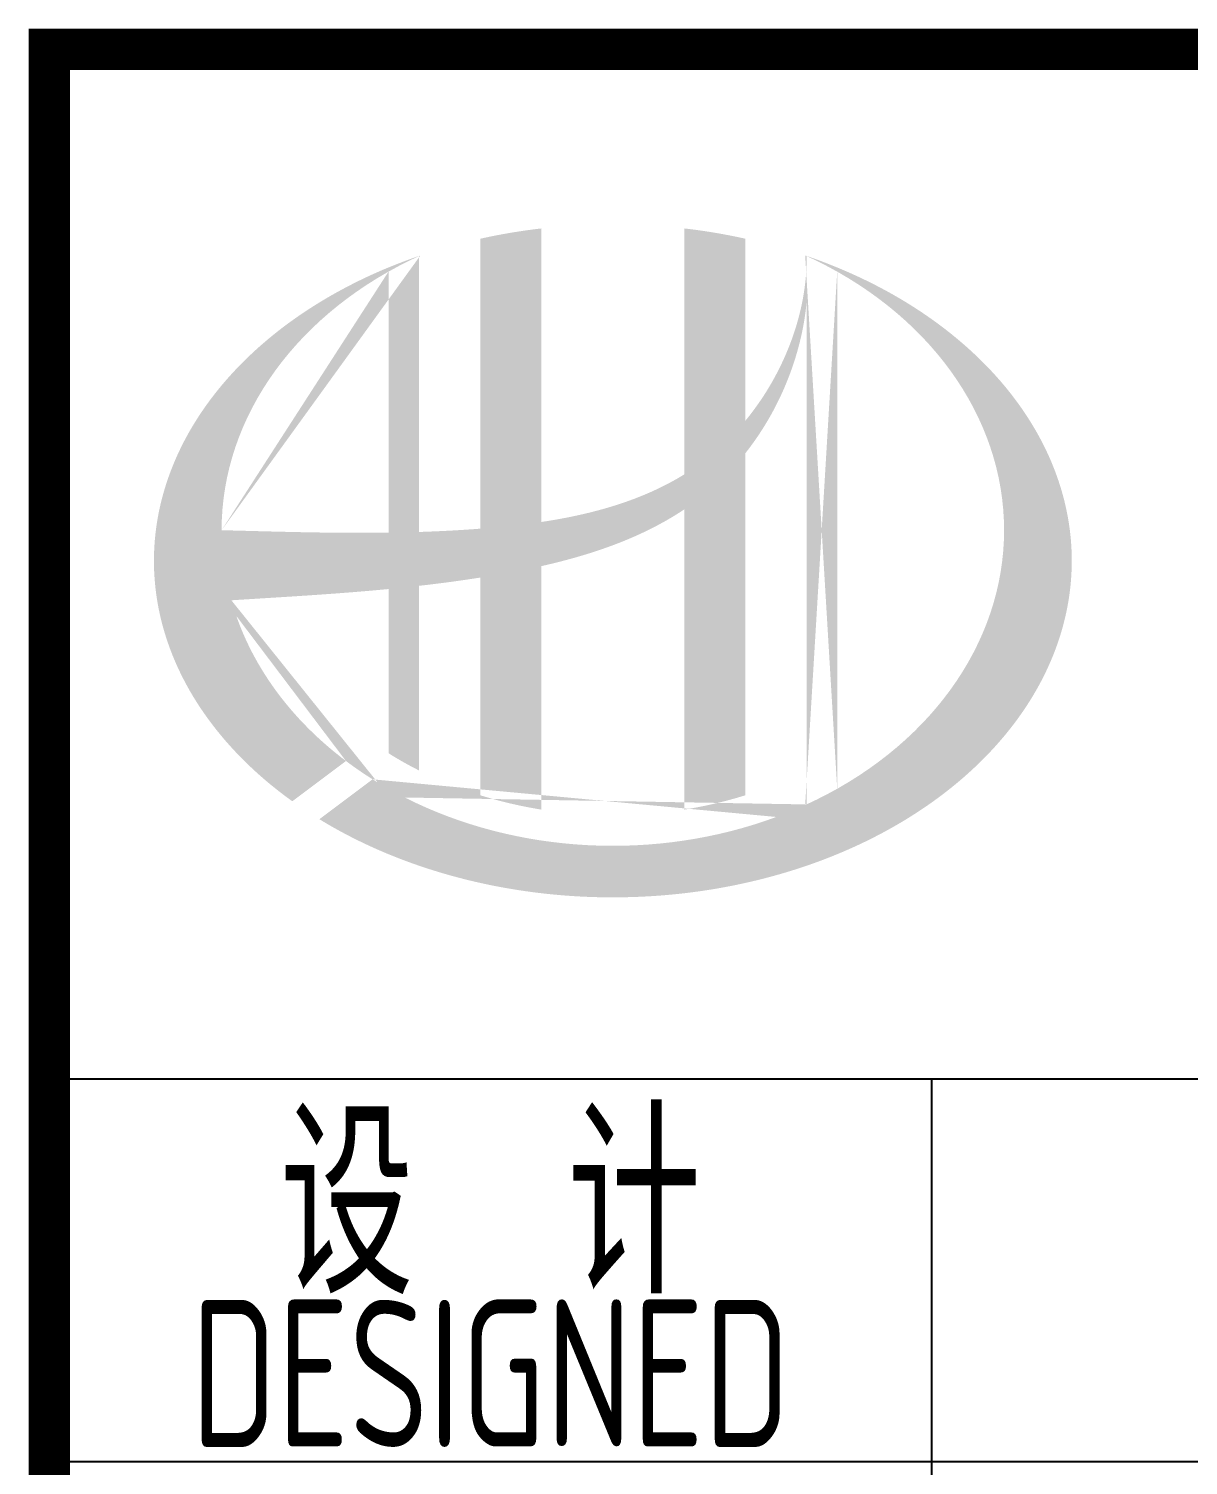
# Model space of a CAD drawing. Extents: x 4579863 to 4663963, y -547270 to -273670.
# Drawn here: x 4644928 to 4646899, y -477443 to -475002 of the extents above; entities that cross this region are included whole.
import ezdxf
from ezdxf.enums import TextEntityAlignment as Align

# ---------------------------------------------------------------- set-up
doc = ezdxf.new("R2010")
doc.units = 0
doc.header["$LTSCALE"] = 1000
doc.header["$MEASUREMENT"] = 0
doc.layers.get('0').update_dxf_attribs({"linetype": 'CONTINUOUS'})
doc.styles.add('AHD', font='sceie.shx', dxfattribs={"width": 0.7, "bigfont": 'sceic.shx'})

msp = doc.modelspace()

# ---------------------------------------------------------------- hatches: boundary and pattern name
h = msp.add_hatch(color=256)
edge = h.paths.add_edge_path()
edge.add_spline(control_points=[(4645799.3, -475915), (4645805.4, -475913.6), (4645811.5, -475912.2), (4645860.6, -475900.3), (4645903.2, -475887.3), (4645978.2, -475856.2), (4646011.1, -475839.2), (4646042, -475818.7)], knot_values=[61.629012, 61.629012, 61.629012, 61.629012, 63.330431, 63.330431, 75.353634, 75.353634, 85.398649, 85.398649, 85.398649, 85.398649], degree=3, periodic=0)
edge.add_line((4646042, -475818.7), (4646042, -476328.9))
edge.add_spline(control_points=[(4646042, -476328.9), (4646059.1, -476326.1), (4646076.1, -476322.8), (4646110.9, -476314.7), (4646128.6, -476309.9), (4646146, -476304.5)], knot_values=[4.908456, 4.908456, 4.908456, 4.908456, 4.992821, 4.992821, 5.083034, 5.083034, 5.083034, 5.083034], degree=3, periodic=0)
edge.add_line((4646146, -476304.5), (4646146, -475723))
edge.add_spline(control_points=[(4646146, -475723), (4646154.6, -475712.1), (4646162.8, -475700.7), (4646188.9, -475661.1), (4646204.6, -475631.1), (4646233.8, -475558.3), (4646245, -475514.6), (4646249.7, -475469.2), (4646249.8, -475468), (4646250, -475466.7)], knot_values=[97.991744, 97.991744, 97.991744, 97.991744, 101.64219, 101.64219, 110.337975, 110.337975, 121.934322, 121.934322, 122.270691, 122.270691, 122.270691, 122.270691], degree=3, periodic=0)
edge.add_line((4646250, -475466.7), (4646250, -475396.3))
edge.add_spline(control_points=[(4646250, -475396.3), (4646249.9, -475403.9), (4646249.5, -475411.6), (4646249, -475419.3)], knot_values=[126.194075, 126.194075, 126.194075, 126.194075, 128.396762, 128.396762, 128.396762, 128.396762], degree=3, periodic=0)
edge.add_spline(control_points=[(4646249, -475419.3), (4646248.5, -475425.5), (4646247.9, -475431.7), (4646247.1, -475437.9)], knot_values=[124.417049, 124.417049, 124.417049, 124.417049, 126.194075, 126.194075, 126.194075, 126.194075], degree=3, periodic=0)
edge.add_spline(control_points=[(4646247.1, -475437.9), (4646245.9, -475447), (4646244.5, -475456.1), (4646242.7, -475465.2)], knot_values=[121.80529, 121.80529, 121.80529, 121.80529, 124.417049, 124.417049, 124.417049, 124.417049], degree=3, periodic=0)
edge.add_spline(control_points=[(4646242.7, -475465.2), (4646240.3, -475477.4), (4646237.4, -475489.5), (4646233.9, -475501.5)], knot_values=[118.31574, 118.31574, 118.31574, 118.31574, 121.80529, 121.80529, 121.80529, 121.80529], degree=3, periodic=0)
edge.add_spline(control_points=[(4646233.9, -475501.5), (4646230.4, -475513.7), (4646226.3, -475525.7), (4646221.8, -475537.5)], knot_values=[114.795988, 114.795988, 114.795988, 114.795988, 118.31574, 118.31574, 118.31574, 118.31574], degree=3, periodic=0)
edge.add_spline(control_points=[(4646221.8, -475537.5), (4646217.3, -475549.2), (4646212.3, -475560.8), (4646206.9, -475572.1)], knot_values=[111.329641, 111.329641, 111.329641, 111.329641, 114.795988, 114.795988, 114.795988, 114.795988], degree=3, periodic=0)
edge.add_spline(control_points=[(4646206.9, -475572.1), (4646201.4, -475583.7), (4646195.3, -475595), (4646188.9, -475606.1)], knot_values=[107.79529, 107.79529, 107.79529, 107.79529, 111.329641, 111.329641, 111.329641, 111.329641], degree=3, periodic=0)
edge.add_spline(control_points=[(4646188.9, -475606.1), (4646182.6, -475616.9), (4646175.9, -475627.5), (4646168.7, -475637.7)], knot_values=[104.343579, 104.343579, 104.343579, 104.343579, 107.79529, 107.79529, 107.79529, 107.79529], degree=3, periodic=0)
edge.add_spline(control_points=[(4646168.7, -475637.7), (4646161.5, -475648.1), (4646153.9, -475658.2), (4646146, -475667.9)], knot_values=[100.8507, 100.8507, 100.8507, 100.8507, 104.343579, 104.343579, 104.343579, 104.343579], degree=3, periodic=0)
edge.add_line((4646146, -475667.9), (4646146, -475358.6))
edge.add_spline(control_points=[(4646146, -475358.6), (4646111.9, -475351), (4646077.1, -475345.1), (4646042, -475341.1)], knot_values=[4.423999, 4.423999, 4.423999, 4.423999, 4.558741, 4.558741, 4.558741, 4.558741], degree=3, periodic=0)
edge.add_line((4646042, -475341.1), (4646042, -475759.2))
edge.add_spline(control_points=[(4646042, -475759.2), (4645970, -475803.7), (4645885.8, -475827), (4645799.3, -475840)], knot_values=[63.246215, 63.246215, 63.246215, 63.246215, 87.689124, 87.689124, 87.689124, 87.689124], degree=3, periodic=0)
edge.add_line((4645799.3, -475840), (4645799.3, -475341.1))
edge.add_spline(control_points=[(4645799.3, -475341.1), (4645764.1, -475345.1), (4645729.4, -475351), (4645695.3, -475358.6)], knot_values=[4.866038, 4.866038, 4.866038, 4.866038, 5.000777, 5.000777, 5.000777, 5.000777], degree=3, periodic=0)
edge.add_line((4645695.3, -475358.6), (4645695.3, -475851.4))
edge.add_spline(control_points=[(4645695.3, -475851.4), (4645693.6, -475851.5), (4645658.7, -475854.2), (4645624.1, -475855.9), (4645591.3, -475857)], knot_values=[43.657356, 43.657356, 43.657356, 43.657356, 44.134253, 53.497092, 53.497092, 53.497092, 53.497092], degree=3, periodic=0)
edge.add_line((4645591.3, -475857), (4645591.3, -475387.8))
edge.add_spline(control_points=[(4645591.3, -475387.8), (4645574.3, -475393.7), (4645557.5, -475400), (4645541.1, -475406.7)], knot_values=[5.14157, 5.14157, 5.14157, 5.14157, 5.212921, 5.212921, 5.212921, 5.212921], degree=3, periodic=0)
edge.add_spline(control_points=[(4645541.1, -475406.7), (4645534.2, -475409.5), (4645527.3, -475412.4), (4645495.1, -475426.6), (4645470.6, -475438.9), (4645447.1, -475452.1)], knot_values=[5.212921, 5.212921, 5.212921, 5.212921, 5.24296, 5.24296, 5.355623, 5.355623, 5.355623, 5.355623], degree=3, periodic=0)
edge.add_spline(control_points=[(4645447.1, -475452.1), (4645432.2, -475460.4), (4645417.8, -475469.2), (4645403.8, -475478.3)], knot_values=[5.355623, 5.355623, 5.355623, 5.355623, 5.426974, 5.426974, 5.426974, 5.426974], degree=3, periodic=0)
edge.add_spline(control_points=[(4645403.8, -475478.3), (4645396.4, -475483.1), (4645389.1, -475488), (4645375.6, -475497.5), (4645369.4, -475502), (4645363.2, -475506.6)], knot_values=[5.426974, 5.426974, 5.426974, 5.426974, 5.464765, 5.464765, 5.498325, 5.498325, 5.498325, 5.498325], degree=3, periodic=0)
edge.add_spline(control_points=[(4645363.2, -475506.6), (4645337.2, -475526.2), (4645313.1, -475547.1), (4645291.2, -475569)], knot_values=[5.498325, 5.498325, 5.498325, 5.498325, 5.641027, 5.641027, 5.641027, 5.641027], degree=3, periodic=0)
edge.add_spline(control_points=[(4645291.2, -475569), (4645284.2, -475576), (4645277.4, -475583.2), (4645257, -475605.7), (4645244.1, -475621.6), (4645232.3, -475637.8)], knot_values=[5.641027, 5.641027, 5.641027, 5.641027, 5.686569, 5.686569, 5.783729, 5.783729, 5.783729, 5.783729], degree=3, periodic=0)
edge.add_spline(control_points=[(4645232.3, -475637.8), (4645217.2, -475658.6), (4645203.9, -475679.9), (4645190.8, -475704.9), (4645189.2, -475708.1), (4645187.6, -475711.3)], knot_values=[5.783729, 5.783729, 5.783729, 5.783729, 5.908374, 5.908374, 5.92643, 5.92643, 5.92643, 5.92643], degree=3, periodic=0)
edge.add_spline(control_points=[(4645187.6, -475711.3), (4645175.1, -475736.4), (4645165.1, -475762), (4645157.6, -475788)], knot_values=[5.92643, 5.92643, 5.92643, 5.92643, 6.069132, 6.069132, 6.069132, 6.069132], degree=3, periodic=0)
edge.add_spline(control_points=[(4645157.6, -475788), (4645154.4, -475799.1), (4645151.6, -475810.2), (4645146.2, -475836.4), (4645144, -475851.4), (4645142.5, -475866.5)], knot_values=[6.069132, 6.069132, 6.069132, 6.069132, 6.130179, 6.130179, 6.211834, 6.211834, 6.211834, 6.211834], degree=3, periodic=0)
edge.add_spline(control_points=[(4645142.5, -475866.5), (4645141.3, -475879.7), (4645140.6, -475892.9), (4645140.6, -475906)], knot_values=[6.211834, 6.211834, 6.211834, 6.211834, 6.283185, 6.283185, 6.283185, 6.283185], degree=3, periodic=0)
edge.add_spline(control_points=[(4645140.6, -475906), (4645140.6, -475915.4), (4645140.9, -475924.7), (4645141.6, -475934)], knot_values=[6.283185, 6.283185, 6.283185, 6.283185, 6.333655, 6.333655, 6.333655, 6.333655], degree=3, periodic=0)
edge.add_spline(control_points=[(4645141.6, -475934), (4645142.8, -475952.7), (4645145.3, -475971.3), (4645149.1, -475989.8)], knot_values=[6.333655, 6.333655, 6.333655, 6.333655, 6.434594, 6.434594, 6.434594, 6.434594], degree=3, periodic=0)
edge.add_spline(control_points=[(4645149.1, -475989.8), (4645149.4, -475991), (4645149.6, -475992.3), (4645153.5, -476010.7), (4645158.3, -476027.9), (4645164.2, -476044.9)], knot_values=[6.434594, 6.434594, 6.434594, 6.434594, 6.441278, 6.441278, 6.535532, 6.535532, 6.535532, 6.535532], degree=3, periodic=0)
edge.add_spline(control_points=[(4645164.2, -476044.9), (4645170.4, -476063.2), (4645177.9, -476081.2), (4645186.7, -476099)], knot_values=[6.535532, 6.535532, 6.535532, 6.535532, 6.636471, 6.636471, 6.636471, 6.636471], degree=3, periodic=0)
edge.add_spline(control_points=[(4645186.7, -476099), (4645188.9, -476103.5), (4645191.2, -476107.9), (4645200.5, -476125.6), (4645208.2, -476138.6), (4645216.6, -476151.5)], knot_values=[6.636471, 6.636471, 6.636471, 6.636471, 6.661894, 6.661894, 6.73741, 6.73741, 6.73741, 6.73741], degree=3, periodic=0)
edge.add_spline(control_points=[(4645216.6, -476151.5), (4645227.8, -476168.6), (4645240.1, -476185.4), (4645253.7, -476201.8)], knot_values=[6.73741, 6.73741, 6.73741, 6.73741, 6.838349, 6.838349, 6.838349, 6.838349], degree=3, periodic=0)
edge.add_spline(control_points=[(4645253.7, -476201.8), (4645259.6, -476209), (4645265.7, -476216), (4645280.3, -476232), (4645288.8, -476240.8), (4645297.7, -476249.5)], knot_values=[6.838349, 6.838349, 6.838349, 6.838349, 6.88251, 6.88251, 6.939288, 6.939288, 6.939288, 6.939288], degree=3, periodic=0)
edge.add_spline(control_points=[(4645297.7, -476249.5), (4645313.4, -476264.8), (4645330.3, -476279.7), (4645348.2, -476293.9)], knot_values=[6.939288, 6.939288, 6.939288, 6.939288, 7.040227, 7.040227, 7.040227, 7.040227], degree=3, periodic=0)
edge.add_spline(control_points=[(4645348.2, -476293.9), (4645357.2, -476301), (4645366.3, -476307.9), (4645375.8, -476314.7)], knot_values=[7.040227, 7.040227, 7.040227, 7.040227, 7.090696, 7.090696, 7.090696, 7.090696], degree=3, periodic=0)
edge.add_line((4645375.8, -476314.7), (4645467, -476246.3))
edge.add_ellipse((4645920.6, -475854), major_axis=(665, 0), ratio=0.806676, start_angle=192.819, end_angle=226.9853, ccw=False)
edge.add_spline(control_points=[(4645272.2, -475973.1), (4645296.2, -475971.6), (4645320.3, -475970.1), (4645409, -475964.6), (4645473.8, -475960.3), (4645539.3, -475954)], knot_values=[11.398263, 11.398263, 11.398263, 11.398263, 18.40729, 18.40729, 37.18094, 37.18094, 37.18094, 37.18094], degree=3, periodic=0)
edge.add_line((4645539.3, -475954), (4645539.3, -476233))
edge.add_spline(control_points=[(4645539.3, -476233), (4645542.9, -476235.3), (4645546.4, -476237.5), (4645563.4, -476247.7), (4645577.2, -476255.3), (4645591.3, -476262.4)], knot_values=[4.049945, 4.049945, 4.049945, 4.049945, 4.072021, 4.072021, 4.153257, 4.153257, 4.153257, 4.153257], degree=3, periodic=0)
edge.add_line((4645591.3, -476262.4), (4645591.3, -475948.5))
edge.add_spline(control_points=[(4645591.3, -475948.5), (4645623.5, -475944.9), (4645655.9, -475940.6), (4645690.7, -475935.2), (4645693, -475934.9), (4645695.3, -475934.5)], knot_values=[42.135009, 42.135009, 42.135009, 42.135009, 51.307228, 51.307228, 51.948574, 51.948574, 51.948574, 51.948574], degree=3, periodic=0)
edge.add_line((4645695.3, -475934.5), (4645695.3, -476304.5))
edge.add_spline(control_points=[(4645695.3, -476304.5), (4645728.9, -476315), (4645763.8, -476323.2), (4645799.3, -476328.9)], knot_values=[4.34174, 4.34174, 4.34174, 4.34174, 4.516316, 4.516316, 4.516316, 4.516316], degree=3, periodic=0)
edge.add_line((4645799.3, -476328.9), (4645799.3, -475915))
edge = h.paths.add_edge_path(flags=16)
edge.add_ellipse((4645920.6, -475854), major_axis=(665, 0), ratio=0.806676, start_angle=124.9875, end_angle=179.999, ccw=False)
edge.add_line((4645539.3, -475414.5), (4645539.3, -475858.1))
edge.add_spline(control_points=[(4645539.3, -475858.1), (4645444, -475859.5), (4645350, -475856.4), (4645255.6, -475854)], knot_values=[11.27373, 11.27373, 11.27373, 11.27373, 38.687513, 38.687513, 38.687513, 38.687513], degree=3, periodic=0)
edge = h.paths.add_edge_path()
edge.add_spline(control_points=[(4645421.8, -476345.2), (4645452.8, -476364.2), (4645486, -476381.5), (4645570.6, -476418.7), (4645623.9, -476436.5), (4645734.6, -476463.1), (4645792.1, -476471.8), (4645908.2, -476479.6), (4645966.9, -476478.6), (4646082.5, -476467.2), (4646139.3, -476456.6), (4646248.4, -476426.6), (4646300.5, -476407.1), (4646397.4, -476360.2), (4646442.2, -476332.8), (4646522.1, -476271.9), (4646557.3, -476238.3), (4646616.6, -476166.8), (4646640.7, -476129), (4646677.1, -476050.8), (4646689.4, -476010.6), (4646702, -475929.4), (4646702.3, -475888.4), (4646690.8, -475807), (4646679, -475766.4), (4646643.4, -475687.7), (4646619.6, -475649.5), (4646560.8, -475577.3), (4646525.7, -475543.4), (4646445.9, -475481.7), (4646401.2, -475454), (4646320, -475414.3), (4646285.6, -475400.1), (4646250, -475387.8)], knot_values=[0.886421, 0.886421, 0.886421, 0.886421, 1.040557, 1.040557, 1.261172, 1.261172, 1.481788, 1.481788, 1.702404, 1.702404, 1.92302, 1.92302, 2.143636, 2.143636, 2.364252, 2.364252, 2.584868, 2.584868, 2.805484, 2.805484, 3.026099, 3.026099, 3.246715, 3.246715, 3.46852, 3.46852, 3.690325, 3.690325, 3.91213, 3.91213, 4.133935, 4.133935, 4.283209, 4.283209, 4.283209, 4.283209], degree=3, periodic=0)
edge.add_line((4646250, -475387.8), (4646250, -475387.9))
edge.add_spline(control_points=[(4646250, -475388), (4646250, -475390.7), (4646250, -475393.5), (4646250, -475396.3)], knot_values=[128.396762, 128.396762, 128.396762, 128.396762, 129.192193, 129.192193, 129.192193, 129.192193], degree=3, periodic=0)
edge.add_line((4646250, -475396.3), (4646250, -476320.1))
edge.add_ellipse((4645920.6, -475854), major_axis=(665, 0), ratio=0.806676, start_angle=232.1054, end_angle=299.6833, ccw=False)
edge.add_line((4645512.2, -476277.4), (4645421.8, -476345.2))
edge = h.paths.add_edge_path(flags=16)
edge.add_ellipse((4645920.6, -475854), major_axis=(665, 0), ratio=0.806676, start_angle=304.9875, end_angle=415.0121, ccw=False)
edge.add_line((4646302, -476293.6), (4646302, -475414.5))
h = msp.add_hatch(color=256)
edge = h.paths.add_edge_path()
edge.add_spline(control_points=[(4645799.3, -475915), (4645805.4, -475913.6), (4645811.5, -475912.2), (4645860.6, -475900.3), (4645903.2, -475887.3), (4645978.2, -475856.2), (4646011.1, -475839.2), (4646042, -475818.7)], knot_values=[61.629012, 61.629012, 61.629012, 61.629012, 63.330431, 63.330431, 75.353634, 75.353634, 85.398649, 85.398649, 85.398649, 85.398649], degree=3, periodic=0)
edge.add_line((4646042, -475818.7), (4646042, -476328.9))
edge.add_spline(control_points=[(4646042, -476328.9), (4646059.1, -476326.1), (4646076.1, -476322.8), (4646110.9, -476314.7), (4646128.6, -476309.9), (4646146, -476304.5)], knot_values=[4.908456, 4.908456, 4.908456, 4.908456, 4.992821, 4.992821, 5.083034, 5.083034, 5.083034, 5.083034], degree=3, periodic=0)
edge.add_line((4646146, -476304.5), (4646146, -475723))
edge.add_spline(control_points=[(4646146, -475723), (4646154.6, -475712.1), (4646162.8, -475700.7), (4646188.9, -475661.1), (4646204.6, -475631.1), (4646233.8, -475558.3), (4646245, -475514.6), (4646249.7, -475469.2), (4646249.8, -475468), (4646250, -475466.7)], knot_values=[97.991744, 97.991744, 97.991744, 97.991744, 101.64219, 101.64219, 110.337975, 110.337975, 121.934322, 121.934322, 122.270691, 122.270691, 122.270691, 122.270691], degree=3, periodic=0)
edge.add_line((4646250, -475466.7), (4646250, -475396.3))
edge.add_spline(control_points=[(4646250, -475396.3), (4646249.9, -475403.9), (4646249.5, -475411.6), (4646249, -475419.3)], knot_values=[126.194075, 126.194075, 126.194075, 126.194075, 128.396762, 128.396762, 128.396762, 128.396762], degree=3, periodic=0)
edge.add_spline(control_points=[(4646249, -475419.3), (4646248.5, -475425.5), (4646247.9, -475431.7), (4646247.1, -475437.9)], knot_values=[124.417049, 124.417049, 124.417049, 124.417049, 126.194075, 126.194075, 126.194075, 126.194075], degree=3, periodic=0)
edge.add_spline(control_points=[(4646247.1, -475437.9), (4646245.9, -475447), (4646244.5, -475456.1), (4646242.7, -475465.2)], knot_values=[121.80529, 121.80529, 121.80529, 121.80529, 124.417049, 124.417049, 124.417049, 124.417049], degree=3, periodic=0)
edge.add_spline(control_points=[(4646242.7, -475465.2), (4646240.3, -475477.4), (4646237.4, -475489.5), (4646233.9, -475501.5)], knot_values=[118.31574, 118.31574, 118.31574, 118.31574, 121.80529, 121.80529, 121.80529, 121.80529], degree=3, periodic=0)
edge.add_spline(control_points=[(4646233.9, -475501.5), (4646230.4, -475513.7), (4646226.3, -475525.7), (4646221.8, -475537.5)], knot_values=[114.795988, 114.795988, 114.795988, 114.795988, 118.31574, 118.31574, 118.31574, 118.31574], degree=3, periodic=0)
edge.add_spline(control_points=[(4646221.8, -475537.5), (4646217.3, -475549.2), (4646212.3, -475560.8), (4646206.9, -475572.1)], knot_values=[111.329641, 111.329641, 111.329641, 111.329641, 114.795988, 114.795988, 114.795988, 114.795988], degree=3, periodic=0)
edge.add_spline(control_points=[(4646206.9, -475572.1), (4646201.4, -475583.7), (4646195.3, -475595), (4646188.9, -475606.1)], knot_values=[107.79529, 107.79529, 107.79529, 107.79529, 111.329641, 111.329641, 111.329641, 111.329641], degree=3, periodic=0)
edge.add_spline(control_points=[(4646188.9, -475606.1), (4646182.6, -475616.9), (4646175.9, -475627.5), (4646168.7, -475637.7)], knot_values=[104.343579, 104.343579, 104.343579, 104.343579, 107.79529, 107.79529, 107.79529, 107.79529], degree=3, periodic=0)
edge.add_spline(control_points=[(4646168.7, -475637.7), (4646161.5, -475648.1), (4646153.9, -475658.2), (4646146, -475667.9)], knot_values=[100.8507, 100.8507, 100.8507, 100.8507, 104.343579, 104.343579, 104.343579, 104.343579], degree=3, periodic=0)
edge.add_line((4646146, -475667.9), (4646146, -475358.6))
edge.add_spline(control_points=[(4646146, -475358.6), (4646111.9, -475351), (4646077.1, -475345.1), (4646042, -475341.1)], knot_values=[4.423999, 4.423999, 4.423999, 4.423999, 4.558741, 4.558741, 4.558741, 4.558741], degree=3, periodic=0)
edge.add_line((4646042, -475341.1), (4646042, -475759.2))
edge.add_spline(control_points=[(4646042, -475759.2), (4645970, -475803.7), (4645885.8, -475827), (4645799.3, -475840)], knot_values=[63.246215, 63.246215, 63.246215, 63.246215, 87.689124, 87.689124, 87.689124, 87.689124], degree=3, periodic=0)
edge.add_line((4645799.3, -475840), (4645799.3, -475341.1))
edge.add_spline(control_points=[(4645799.3, -475341.1), (4645764.1, -475345.1), (4645729.4, -475351), (4645695.3, -475358.6)], knot_values=[4.866038, 4.866038, 4.866038, 4.866038, 5.000777, 5.000777, 5.000777, 5.000777], degree=3, periodic=0)
edge.add_line((4645695.3, -475358.6), (4645695.3, -475851.4))
edge.add_spline(control_points=[(4645695.3, -475851.4), (4645693.6, -475851.5), (4645658.7, -475854.2), (4645624.1, -475855.9), (4645591.3, -475857)], knot_values=[43.657356, 43.657356, 43.657356, 43.657356, 44.134253, 53.497092, 53.497092, 53.497092, 53.497092], degree=3, periodic=0)
edge.add_line((4645591.3, -475857), (4645591.3, -475387.8))
edge.add_spline(control_points=[(4645591.3, -475387.8), (4645574.3, -475393.7), (4645557.5, -475400), (4645541.1, -475406.7)], knot_values=[5.14157, 5.14157, 5.14157, 5.14157, 5.212921, 5.212921, 5.212921, 5.212921], degree=3, periodic=0)
edge.add_spline(control_points=[(4645541.1, -475406.7), (4645534.2, -475409.5), (4645527.3, -475412.4), (4645495.1, -475426.6), (4645470.6, -475438.9), (4645447.1, -475452.1)], knot_values=[5.212921, 5.212921, 5.212921, 5.212921, 5.24296, 5.24296, 5.355623, 5.355623, 5.355623, 5.355623], degree=3, periodic=0)
edge.add_spline(control_points=[(4645447.1, -475452.1), (4645432.2, -475460.4), (4645417.8, -475469.2), (4645403.8, -475478.3)], knot_values=[5.355623, 5.355623, 5.355623, 5.355623, 5.426974, 5.426974, 5.426974, 5.426974], degree=3, periodic=0)
edge.add_spline(control_points=[(4645403.8, -475478.3), (4645396.4, -475483.1), (4645389.1, -475488), (4645375.6, -475497.5), (4645369.4, -475502), (4645363.2, -475506.6)], knot_values=[5.426974, 5.426974, 5.426974, 5.426974, 5.464765, 5.464765, 5.498325, 5.498325, 5.498325, 5.498325], degree=3, periodic=0)
edge.add_spline(control_points=[(4645363.2, -475506.6), (4645337.2, -475526.2), (4645313.1, -475547.1), (4645291.2, -475569)], knot_values=[5.498325, 5.498325, 5.498325, 5.498325, 5.641027, 5.641027, 5.641027, 5.641027], degree=3, periodic=0)
edge.add_spline(control_points=[(4645291.2, -475569), (4645284.2, -475576), (4645277.4, -475583.2), (4645257, -475605.7), (4645244.1, -475621.6), (4645232.3, -475637.8)], knot_values=[5.641027, 5.641027, 5.641027, 5.641027, 5.686569, 5.686569, 5.783729, 5.783729, 5.783729, 5.783729], degree=3, periodic=0)
edge.add_spline(control_points=[(4645232.3, -475637.8), (4645217.2, -475658.6), (4645203.9, -475679.9), (4645190.8, -475704.9), (4645189.2, -475708.1), (4645187.6, -475711.3)], knot_values=[5.783729, 5.783729, 5.783729, 5.783729, 5.908374, 5.908374, 5.92643, 5.92643, 5.92643, 5.92643], degree=3, periodic=0)
edge.add_spline(control_points=[(4645187.6, -475711.3), (4645175.1, -475736.4), (4645165.1, -475762), (4645157.6, -475788)], knot_values=[5.92643, 5.92643, 5.92643, 5.92643, 6.069132, 6.069132, 6.069132, 6.069132], degree=3, periodic=0)
edge.add_spline(control_points=[(4645157.6, -475788), (4645154.4, -475799.1), (4645151.6, -475810.2), (4645146.2, -475836.4), (4645144, -475851.4), (4645142.5, -475866.5)], knot_values=[6.069132, 6.069132, 6.069132, 6.069132, 6.130179, 6.130179, 6.211834, 6.211834, 6.211834, 6.211834], degree=3, periodic=0)
edge.add_spline(control_points=[(4645142.5, -475866.5), (4645141.3, -475879.7), (4645140.6, -475892.9), (4645140.6, -475906)], knot_values=[6.211834, 6.211834, 6.211834, 6.211834, 6.283185, 6.283185, 6.283185, 6.283185], degree=3, periodic=0)
edge.add_spline(control_points=[(4645140.6, -475906), (4645140.6, -475915.4), (4645140.9, -475924.7), (4645141.6, -475934)], knot_values=[6.283185, 6.283185, 6.283185, 6.283185, 6.333655, 6.333655, 6.333655, 6.333655], degree=3, periodic=0)
edge.add_spline(control_points=[(4645141.6, -475934), (4645142.8, -475952.7), (4645145.3, -475971.3), (4645149.1, -475989.8)], knot_values=[6.333655, 6.333655, 6.333655, 6.333655, 6.434594, 6.434594, 6.434594, 6.434594], degree=3, periodic=0)
edge.add_spline(control_points=[(4645149.1, -475989.8), (4645149.4, -475991), (4645149.6, -475992.3), (4645153.5, -476010.7), (4645158.3, -476027.9), (4645164.2, -476044.9)], knot_values=[6.434594, 6.434594, 6.434594, 6.434594, 6.441278, 6.441278, 6.535532, 6.535532, 6.535532, 6.535532], degree=3, periodic=0)
edge.add_spline(control_points=[(4645164.2, -476044.9), (4645170.4, -476063.2), (4645177.9, -476081.2), (4645186.7, -476099)], knot_values=[6.535532, 6.535532, 6.535532, 6.535532, 6.636471, 6.636471, 6.636471, 6.636471], degree=3, periodic=0)
edge.add_spline(control_points=[(4645186.7, -476099), (4645188.9, -476103.5), (4645191.2, -476107.9), (4645200.5, -476125.6), (4645208.2, -476138.6), (4645216.6, -476151.5)], knot_values=[6.636471, 6.636471, 6.636471, 6.636471, 6.661894, 6.661894, 6.73741, 6.73741, 6.73741, 6.73741], degree=3, periodic=0)
edge.add_spline(control_points=[(4645216.6, -476151.5), (4645227.8, -476168.6), (4645240.1, -476185.4), (4645253.7, -476201.8)], knot_values=[6.73741, 6.73741, 6.73741, 6.73741, 6.838349, 6.838349, 6.838349, 6.838349], degree=3, periodic=0)
edge.add_spline(control_points=[(4645253.7, -476201.8), (4645259.6, -476209), (4645265.7, -476216), (4645280.3, -476232), (4645288.8, -476240.8), (4645297.7, -476249.5)], knot_values=[6.838349, 6.838349, 6.838349, 6.838349, 6.88251, 6.88251, 6.939288, 6.939288, 6.939288, 6.939288], degree=3, periodic=0)
edge.add_spline(control_points=[(4645297.7, -476249.5), (4645313.4, -476264.8), (4645330.3, -476279.7), (4645348.2, -476293.9)], knot_values=[6.939288, 6.939288, 6.939288, 6.939288, 7.040227, 7.040227, 7.040227, 7.040227], degree=3, periodic=0)
edge.add_spline(control_points=[(4645348.2, -476293.9), (4645357.2, -476301), (4645366.3, -476307.9), (4645375.8, -476314.7)], knot_values=[7.040227, 7.040227, 7.040227, 7.040227, 7.090696, 7.090696, 7.090696, 7.090696], degree=3, periodic=0)
edge.add_line((4645375.8, -476314.7), (4645467, -476246.3))
edge.add_ellipse((4645920.6, -475854), major_axis=(665, 0), ratio=0.806676, start_angle=192.819, end_angle=226.9853, ccw=False)
edge.add_spline(control_points=[(4645272.2, -475973.1), (4645296.2, -475971.6), (4645320.3, -475970.1), (4645409, -475964.6), (4645473.8, -475960.3), (4645539.3, -475954)], knot_values=[11.398263, 11.398263, 11.398263, 11.398263, 18.40729, 18.40729, 37.18094, 37.18094, 37.18094, 37.18094], degree=3, periodic=0)
edge.add_line((4645539.3, -475954), (4645539.3, -476233))
edge.add_spline(control_points=[(4645539.3, -476233), (4645542.9, -476235.3), (4645546.4, -476237.5), (4645563.4, -476247.7), (4645577.2, -476255.3), (4645591.3, -476262.4)], knot_values=[4.049945, 4.049945, 4.049945, 4.049945, 4.072021, 4.072021, 4.153257, 4.153257, 4.153257, 4.153257], degree=3, periodic=0)
edge.add_line((4645591.3, -476262.4), (4645591.3, -475948.5))
edge.add_spline(control_points=[(4645591.3, -475948.5), (4645623.5, -475944.9), (4645655.9, -475940.6), (4645690.7, -475935.2), (4645693, -475934.9), (4645695.3, -475934.5)], knot_values=[42.135009, 42.135009, 42.135009, 42.135009, 51.307228, 51.307228, 51.948574, 51.948574, 51.948574, 51.948574], degree=3, periodic=0)
edge.add_line((4645695.3, -475934.5), (4645695.3, -476304.5))
edge.add_spline(control_points=[(4645695.3, -476304.5), (4645728.9, -476315), (4645763.8, -476323.2), (4645799.3, -476328.9)], knot_values=[4.34174, 4.34174, 4.34174, 4.34174, 4.516316, 4.516316, 4.516316, 4.516316], degree=3, periodic=0)
edge.add_line((4645799.3, -476328.9), (4645799.3, -475915))
edge = h.paths.add_edge_path(flags=16)
edge.add_ellipse((4645920.6, -475854), major_axis=(665, 0), ratio=0.806676, start_angle=124.9875, end_angle=179.999, ccw=False)
edge.add_line((4645539.3, -475414.5), (4645539.3, -475858.1))
edge.add_spline(control_points=[(4645539.3, -475858.1), (4645444, -475859.5), (4645350, -475856.4), (4645255.6, -475854)], knot_values=[11.27373, 11.27373, 11.27373, 11.27373, 38.687513, 38.687513, 38.687513, 38.687513], degree=3, periodic=0)
edge = h.paths.add_edge_path()
edge.add_spline(control_points=[(4645421.8, -476345.2), (4645452.8, -476364.2), (4645486, -476381.5), (4645570.6, -476418.7), (4645623.9, -476436.5), (4645734.6, -476463.1), (4645792.1, -476471.8), (4645908.2, -476479.6), (4645966.9, -476478.6), (4646082.5, -476467.2), (4646139.3, -476456.6), (4646248.4, -476426.6), (4646300.5, -476407.1), (4646397.4, -476360.2), (4646442.2, -476332.8), (4646522.1, -476271.9), (4646557.3, -476238.3), (4646616.6, -476166.8), (4646640.7, -476129), (4646677.1, -476050.8), (4646689.4, -476010.6), (4646702, -475929.4), (4646702.3, -475888.4), (4646690.8, -475807), (4646679, -475766.4), (4646643.4, -475687.7), (4646619.6, -475649.5), (4646560.8, -475577.3), (4646525.7, -475543.4), (4646445.9, -475481.7), (4646401.2, -475454), (4646320, -475414.3), (4646285.6, -475400.1), (4646250, -475387.8)], knot_values=[0.886421, 0.886421, 0.886421, 0.886421, 1.040557, 1.040557, 1.261172, 1.261172, 1.481788, 1.481788, 1.702404, 1.702404, 1.92302, 1.92302, 2.143636, 2.143636, 2.364252, 2.364252, 2.584868, 2.584868, 2.805484, 2.805484, 3.026099, 3.026099, 3.246715, 3.246715, 3.46852, 3.46852, 3.690325, 3.690325, 3.91213, 3.91213, 4.133935, 4.133935, 4.283209, 4.283209, 4.283209, 4.283209], degree=3, periodic=0)
edge.add_line((4646250, -475387.8), (4646250, -475387.9))
edge.add_spline(control_points=[(4646250, -475388), (4646250, -475390.7), (4646250, -475393.5), (4646250, -475396.3)], knot_values=[128.396762, 128.396762, 128.396762, 128.396762, 129.192193, 129.192193, 129.192193, 129.192193], degree=3, periodic=0)
edge.add_line((4646250, -475396.3), (4646250, -476320.1))
edge.add_ellipse((4645920.6, -475854), major_axis=(665, 0), ratio=0.806676, start_angle=232.1054, end_angle=299.6833, ccw=False)
edge.add_line((4645512.2, -476277.4), (4645421.8, -476345.2))
edge = h.paths.add_edge_path(flags=16)
edge.add_ellipse((4645920.6, -475854), major_axis=(665, 0), ratio=0.806676, start_angle=304.9875, end_angle=415.0121, ccw=False)
edge.add_line((4646302, -476293.6), (4646302, -475414.5))

# ---------------------------------------------------------------- linework, layer by layer
for p, q in [((4644962.8, -476786.7), (4662962.8, -476786.7)), ((4646462.8, -480036.7), (4646462.8, -476786.7)), ((4644962.8, -477436.7), (4650462.8, -477436.7))]:
    msp.add_line(p, q)
at = {"const_width": 70}
msp.add_lwpolyline([(4644962.8, -475036.7), (4644962.8, -481036.7)], dxfattribs=at)
msp.add_lwpolyline([(4662962.8, -475036.7, 70, 70, 0), (4644962.8, -475036.7, 70, 70, 0), (4644962.8, -481036.7, 0, 0, 0)], format="xyseb")

# ---------------------------------------------------------------- texts
at = {"style": 'AHD', "width": 0.8}
for s, height, p in [('设  计', 300, (4645712.8, -476986.7)), ('设  计', 300, (4645712.8, -476986.7)), ('DESIGNED', 250, (4645712.8, -477286.7)), ('DESIGNED', 250, (4645712.8, -477286.7))]:
    msp.add_text(s, height=height, dxfattribs=at).set_placement(p, align=Align.MIDDLE)

doc.saveas('drawing.dxf')
